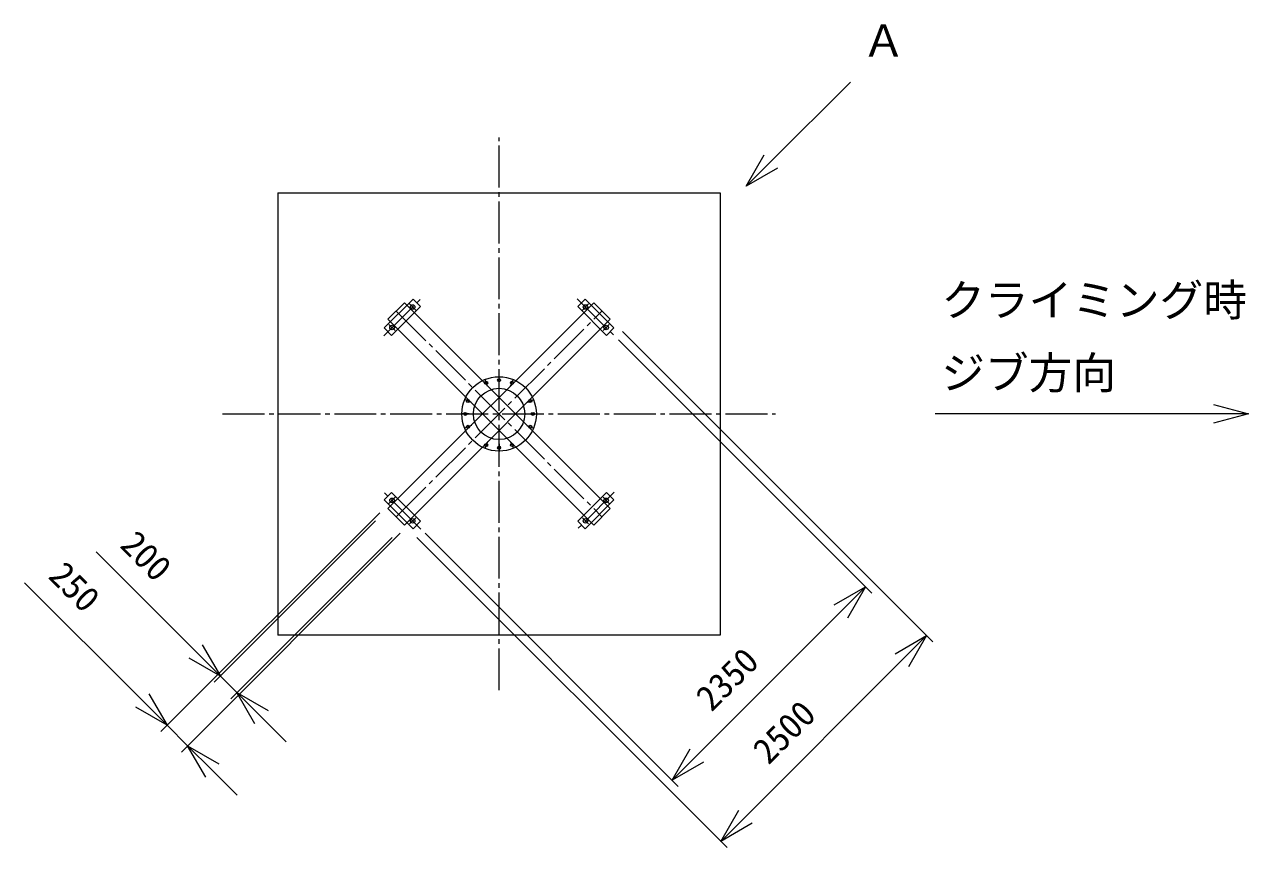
# Model space of a CAD drawing. Units: millimetres, scale not verified. Extents: x -13243 to 13194, y -18215 to 20682.
# Drawn here: x -12533 to -2018, y -17909 to -10837 of the extents above; entities that cross this region are included whole.
import ezdxf
from ezdxf.enums import TextEntityAlignment as Align

# ---------------------------------------------------------------- set-up
doc = ezdxf.new("R2010")
doc.units = ezdxf.units.MM
doc.header["$LTSCALE"] = 40
doc.linetypes.add('CHAIN2', pattern=[12, 9, -1, 1, -1])
for name, color, linetype, lineweight in [('0-2_05 寸法', 7, 'Continuous', 18), ('0-3_10 当社外形線', 3, 'Continuous', 18), ('0-4_12 当社中心線', 3, 'CHAIN2', 18), ('0-5_20 躯体・土木、外形線', 1, 'Continuous', 18)]:
    doc.layers.add(name, color=color, linetype=linetype, lineweight=lineweight)
doc.styles.add('ＭＳ ゴシック', font='')
doc.styles.get('ＭＳ ゴシック').set_extended_font_data('MS Gothic')

msp = doc.modelspace()

# ---------------------------------------------------------------- linework, layer by layer
at = {"layer": '0-2_05 寸法'}
for p, q in [((-7430.43, -13547.27), (-5254.89, -15722.81)), ((-7395.07, -13476.56), (-4729.91, -16141.72)), ((-2317.99, -14183.66), (-4709.98, -14183.66)), ((-2017.99, -14183.66), (-2317.99, -14183.66)), ((-9481.04, -15032.19), (-11360.91, -16912.07)), ((-9516.39, -15102.9), (-10902.89, -16489.4)), ((-9304.26, -15208.97), (-11184.14, -17088.84)), ((-9374.97, -15244.32), (-10761.47, -16630.82)), ((-9162.84, -15244.32), (-6497.68, -17909.49)), ((-9092.13, -15208.97), (-6916.59, -17384.51)), ((-11061.99, -16224.23), (-11917.59, -15368.63)), ((-11520.01, -16646.9), (-12532.65, -15634.27)), ((-5307.92, -15669.78), (-5520.05, -15881.91)), ((-5520.05, -15881.91), (-6757.49, -17119.35)), ((-4782.94, -16088.69), (-4995.08, -16300.82)), ((-10849.85, -16436.36), (-11061.99, -16224.23)), ((-4995.08, -16300.82), (-6338.58, -17644.32)), ((-10708.43, -16577.78), (-10849.85, -16436.36)), ((-10708.43, -16577.78), (-10496.3, -16789.92)), ((-11307.88, -16859.03), (-11520.01, -16646.9)), ((-10496.3, -16789.92), (-10284.17, -17002.05)), ((-11131.1, -17035.81), (-11307.88, -16859.03)), ((-11131.1, -17035.81), (-10918.97, -17247.94)), ((-6969.62, -17331.48), (-6757.49, -17119.35)), ((-10918.97, -17247.94), (-10706.84, -17460.07)), ((-6550.71, -17856.45), (-6338.58, -17644.32))]:
    msp.add_line(p, q, dxfattribs=at)
for points in [[(-6333.54, -12227.3), (-6121.4, -12015.17), (-5437.85, -11331.61)], [(-6064.56, -12072.01), (-6333.54, -12227.3), (-6178.24, -11958.32)], [(-2317.99, -14103.28), (-2017.99, -14183.66), (-2317.99, -14264.05)], [(-5576.89, -15825.07), (-5307.92, -15669.78), (-5463.21, -15938.75)], [(-11005.15, -16167.39), (-10849.85, -16436.36), (-11118.83, -16281.07)], [(-5051.92, -16243.98), (-4782.94, -16088.69), (-4938.24, -16357.66)], [(-11463.17, -16590.06), (-11307.88, -16859.03), (-11576.85, -16703.74)], [(-10553.14, -16846.76), (-10708.43, -16577.78), (-10439.46, -16733.08)], [(-10975.81, -17304.78), (-11131.1, -17035.81), (-10862.13, -17191.1)], [(-6700.65, -17176.19), (-6969.62, -17331.48), (-6814.33, -17062.51)], [(-6281.74, -17701.16), (-6550.71, -17856.45), (-6395.42, -17587.48)]]:
    msp.add_lwpolyline(points, dxfattribs=at)
at = {"layer": '0-3_10 当社外形線'}
for p, q in [((-9442.15, -13444.74), (-9194.66, -13197.25)), ((-9410.33, -13370.49), (-9268.91, -13229.07)), ((-9410.33, -14996.84), (-7642.56, -13229.07)), ((-9268.91, -13229.07), (-7501.14, -14996.84)), ((-9194.66, -13197.25), (-9131.02, -13260.89)), ((-7642.56, -13229.07), (-7501.14, -13370.49)), ((-9378.51, -13508.38), (-9131.02, -13260.89)), ((-9442.15, -13444.74), (-9378.51, -13508.38)), ((-9410.33, -13370.49), (-7642.56, -15138.26)), ((-9268.91, -15138.26), (-7501.14, -13370.49)), ((-9268.91, -15138.26), (-9410.33, -14996.84)), ((-7501.14, -14996.84), (-7642.56, -15138.26))]:
    msp.add_line(p, q, dxfattribs=at)
for points in [[(-7716.81, -13197.25), (-7780.45, -13260.89), (-7532.96, -13508.38)], [(-7716.81, -13197.25), (-7469.32, -13444.74), (-7532.96, -13508.38)], [(-9194.66, -15170.08), (-9442.15, -14922.59), (-9378.51, -14858.95)], [(-9194.66, -15170.08), (-9131.02, -15106.44), (-9378.51, -14858.95)], [(-7469.32, -14922.59), (-7532.96, -14858.95), (-7780.45, -15106.44)], [(-7469.32, -14922.59), (-7716.81, -15170.08), (-7780.45, -15106.44)]]:
    msp.add_lwpolyline(points, dxfattribs=at)
for centre, radius in [((-9198.2, -13264.43), 19.5), ((-7713.27, -13264.43), 19.5), ((-9374.97, -13441.2), 19.5), ((-7536.49, -13441.2), 19.5), ((-8455.73, -14183.66), 320), ((-8455.73, -14183.66), 220), ((-8566.71, -13915.74), 13), ((-8455.73, -13893.66), 13), ((-8344.76, -13915.74), 13), ((-8723.66, -14072.69), 13), ((-8187.81, -14072.69), 13), ((-8745.73, -14183.66), 13), ((-8165.73, -14183.66), 13), ((-8723.66, -14294.64), 13), ((-8187.81, -14294.64), 13), ((-8566.71, -14451.59), 13), ((-8455.73, -14473.66), 13), ((-8344.76, -14451.59), 13), ((-9374.97, -14926.13), 19.5), ((-7536.49, -14926.13), 19.5), ((-9198.2, -15102.9), 19.5), ((-7713.27, -15102.9), 19.5)]:
    msp.add_circle(centre, radius, dxfattribs=at)
at = {"layer": '0-4_12 当社中心線'}
for p, q in [((-8455.73, -16558.45), (-8455.73, -11808.87)), ((-9445.68, -13511.91), (-9127.48, -13193.71)), ((-9224.71, -13237.91), (-9171.68, -13290.94)), ((-7783.98, -13193.71), (-7465.78, -13511.91)), ((-7686.75, -13237.91), (-7739.79, -13290.94)), ((-9339.62, -13299.78), (-7571.85, -15067.55)), ((-9339.62, -15067.55), (-7571.85, -13299.78)), ((-9401.49, -13414.69), (-9348.46, -13467.72)), ((-7509.98, -13414.69), (-7563.01, -13467.72)), ((-8455.73, -13925.65), (-8455.73, -13861.68)), ((-8554.47, -13945.29), (-8578.95, -13886.19)), ((-8357, -13945.29), (-8332.51, -13886.19)), ((-8694.11, -14084.93), (-8753.21, -14060.45)), ((-8217.36, -14084.93), (-8158.26, -14060.45)), ((-10830.52, -14183.66), (-6080.94, -14183.66)), ((-8713.75, -14183.66), (-8777.72, -14183.66)), ((-8713.75, -14183.66), (-8777.72, -14183.66)), ((-8197.72, -14183.66), (-8133.75, -14183.66)), ((-8197.72, -14183.66), (-8133.75, -14183.66)), ((-8694.11, -14282.4), (-8753.21, -14306.88)), ((-8217.36, -14282.4), (-8158.26, -14306.88)), ((-8554.47, -14422.04), (-8578.95, -14481.14)), ((-8455.73, -14441.68), (-8455.73, -14505.65)), ((-8455.73, -14441.68), (-8455.73, -14505.65)), ((-8357, -14422.04), (-8332.51, -14481.14)), ((-9127.49, -15173.61), (-9445.68, -14855.42)), ((-9401.49, -14952.64), (-9348.46, -14899.61)), ((-7465.78, -14855.42), (-7783.98, -15173.61)), ((-7509.98, -14952.64), (-7563.01, -14899.61)), ((-9224.71, -15129.42), (-9171.68, -15076.39)), ((-7686.76, -15129.42), (-7739.79, -15076.39))]:
    msp.add_line(p, q, dxfattribs=at)
at = {"layer": '0-5_20 躯体・土木、外形線'}
for p, q in [((-10355.73, -12283.66), (-6555.73, -12283.66)), ((-10355.73, -12283.66), (-10355.73, -16083.66)), ((-6555.73, -12283.66), (-6555.73, -16083.66)), ((-6555.73, -16083.66), (-10355.73, -16083.66))]:
    msp.add_line(p, q, dxfattribs=at)

# ---------------------------------------------------------------- texts
at = {"layer": '0-2_05 寸法', "style": 'ＭＳ ゴシック'}
for s, p in [('Ａ', (-5339.97, -11195.22)), ('クライミング時', (-4656.69, -13425.47)), ('ジブ方向', (-4656.69, -14050.47))]:
    msp.add_text(s, height=274.9, dxfattribs=at).set_placement(p, align=Align.BOTTOM_LEFT)
for s, rotation, p in [('200', 315, (-11769.09, -15368.63)), ('250', 315, (-12384.15, -15634.27)), ('2350', 45, (-6584.25, -16797.61)), ('2500', 45, (-6094.63, -17251.88))]:
    msp.add_text(s, height=219.9, rotation=rotation, dxfattribs=at).set_placement(p, align=Align.BOTTOM_LEFT)

doc.saveas('drawing.dxf')
